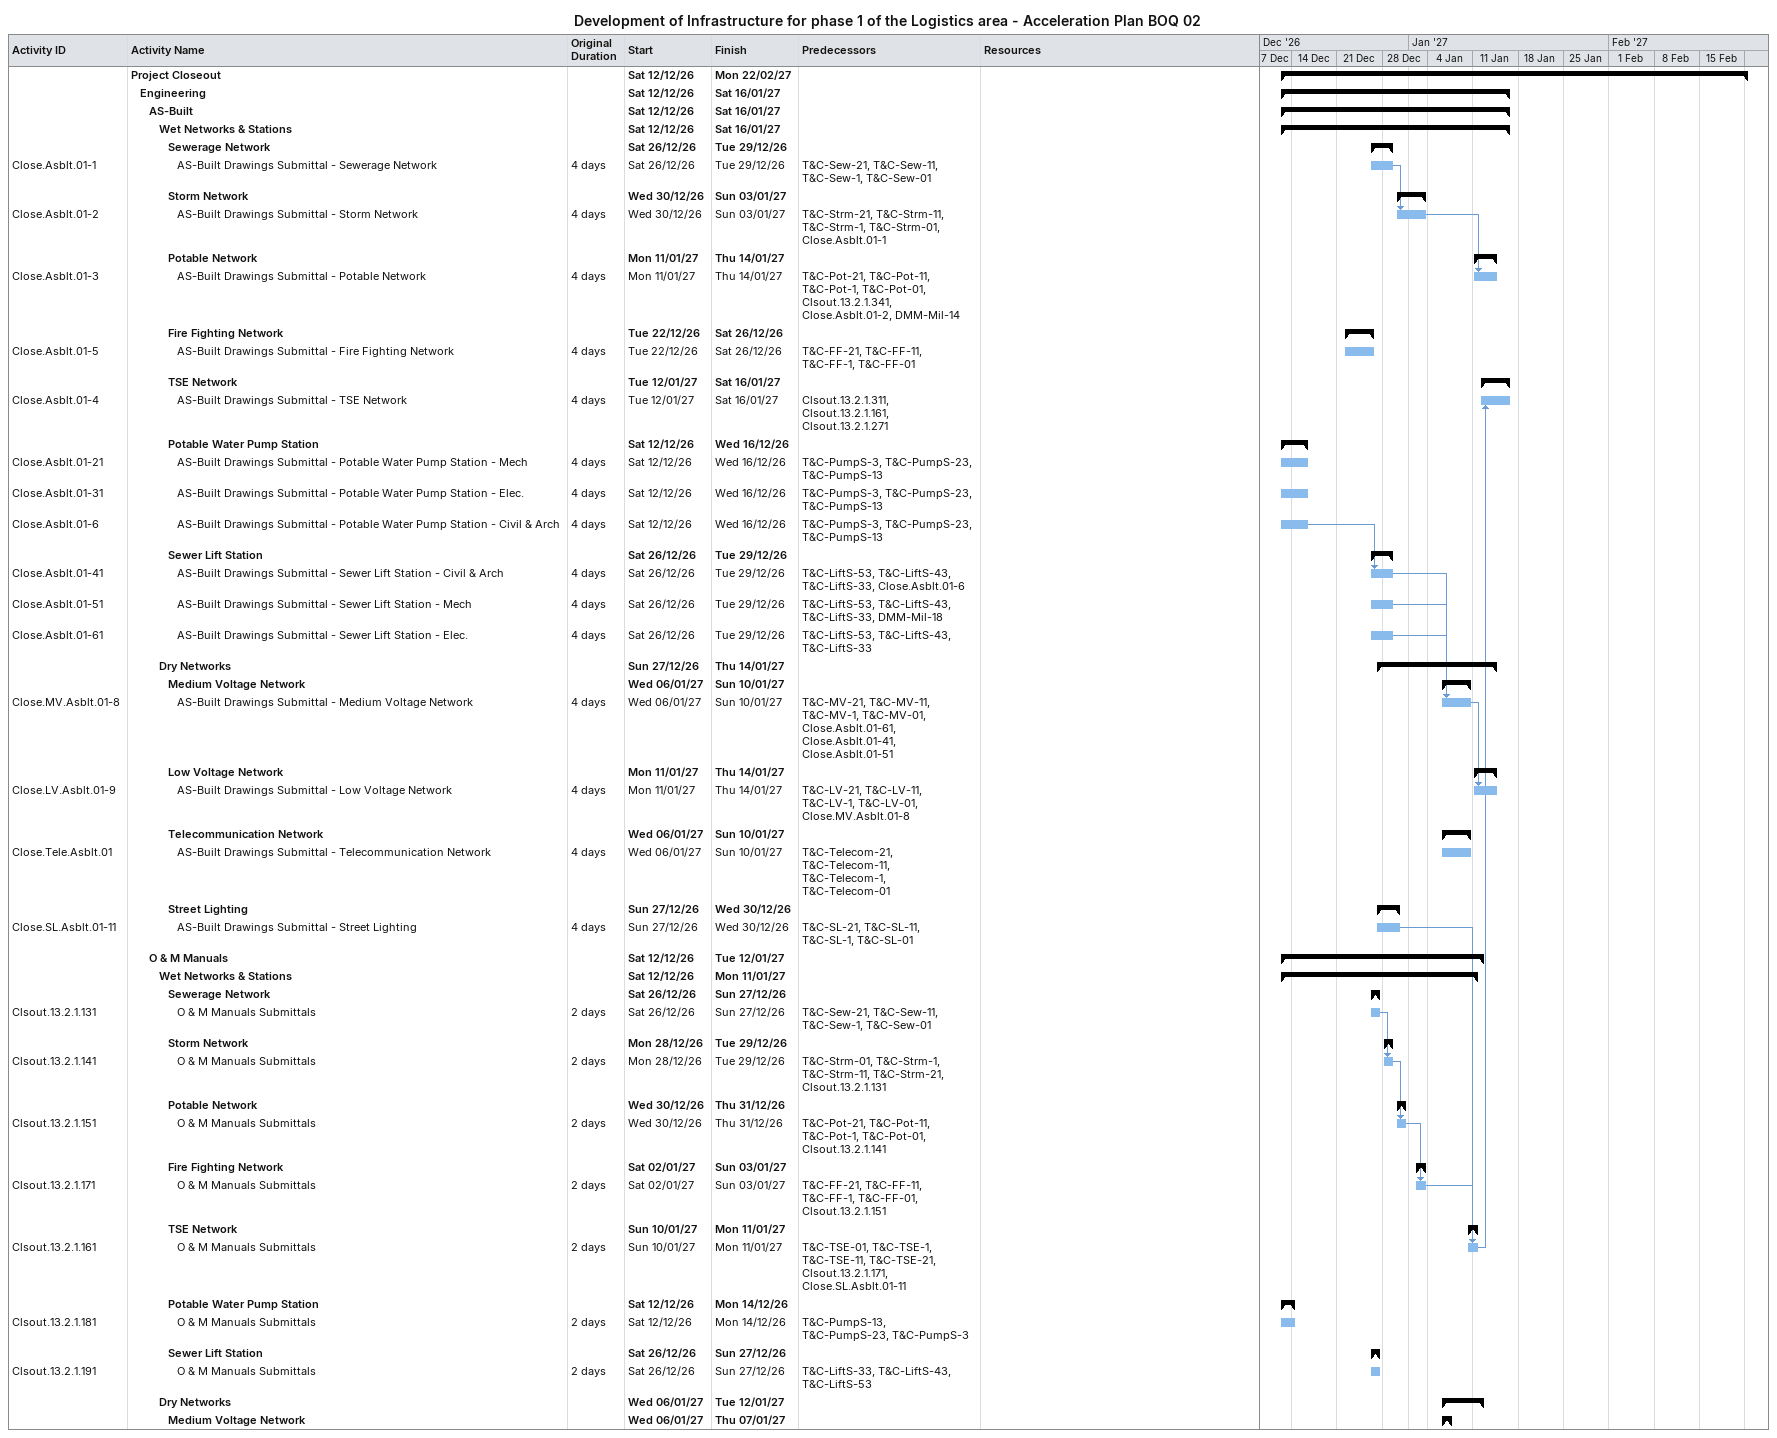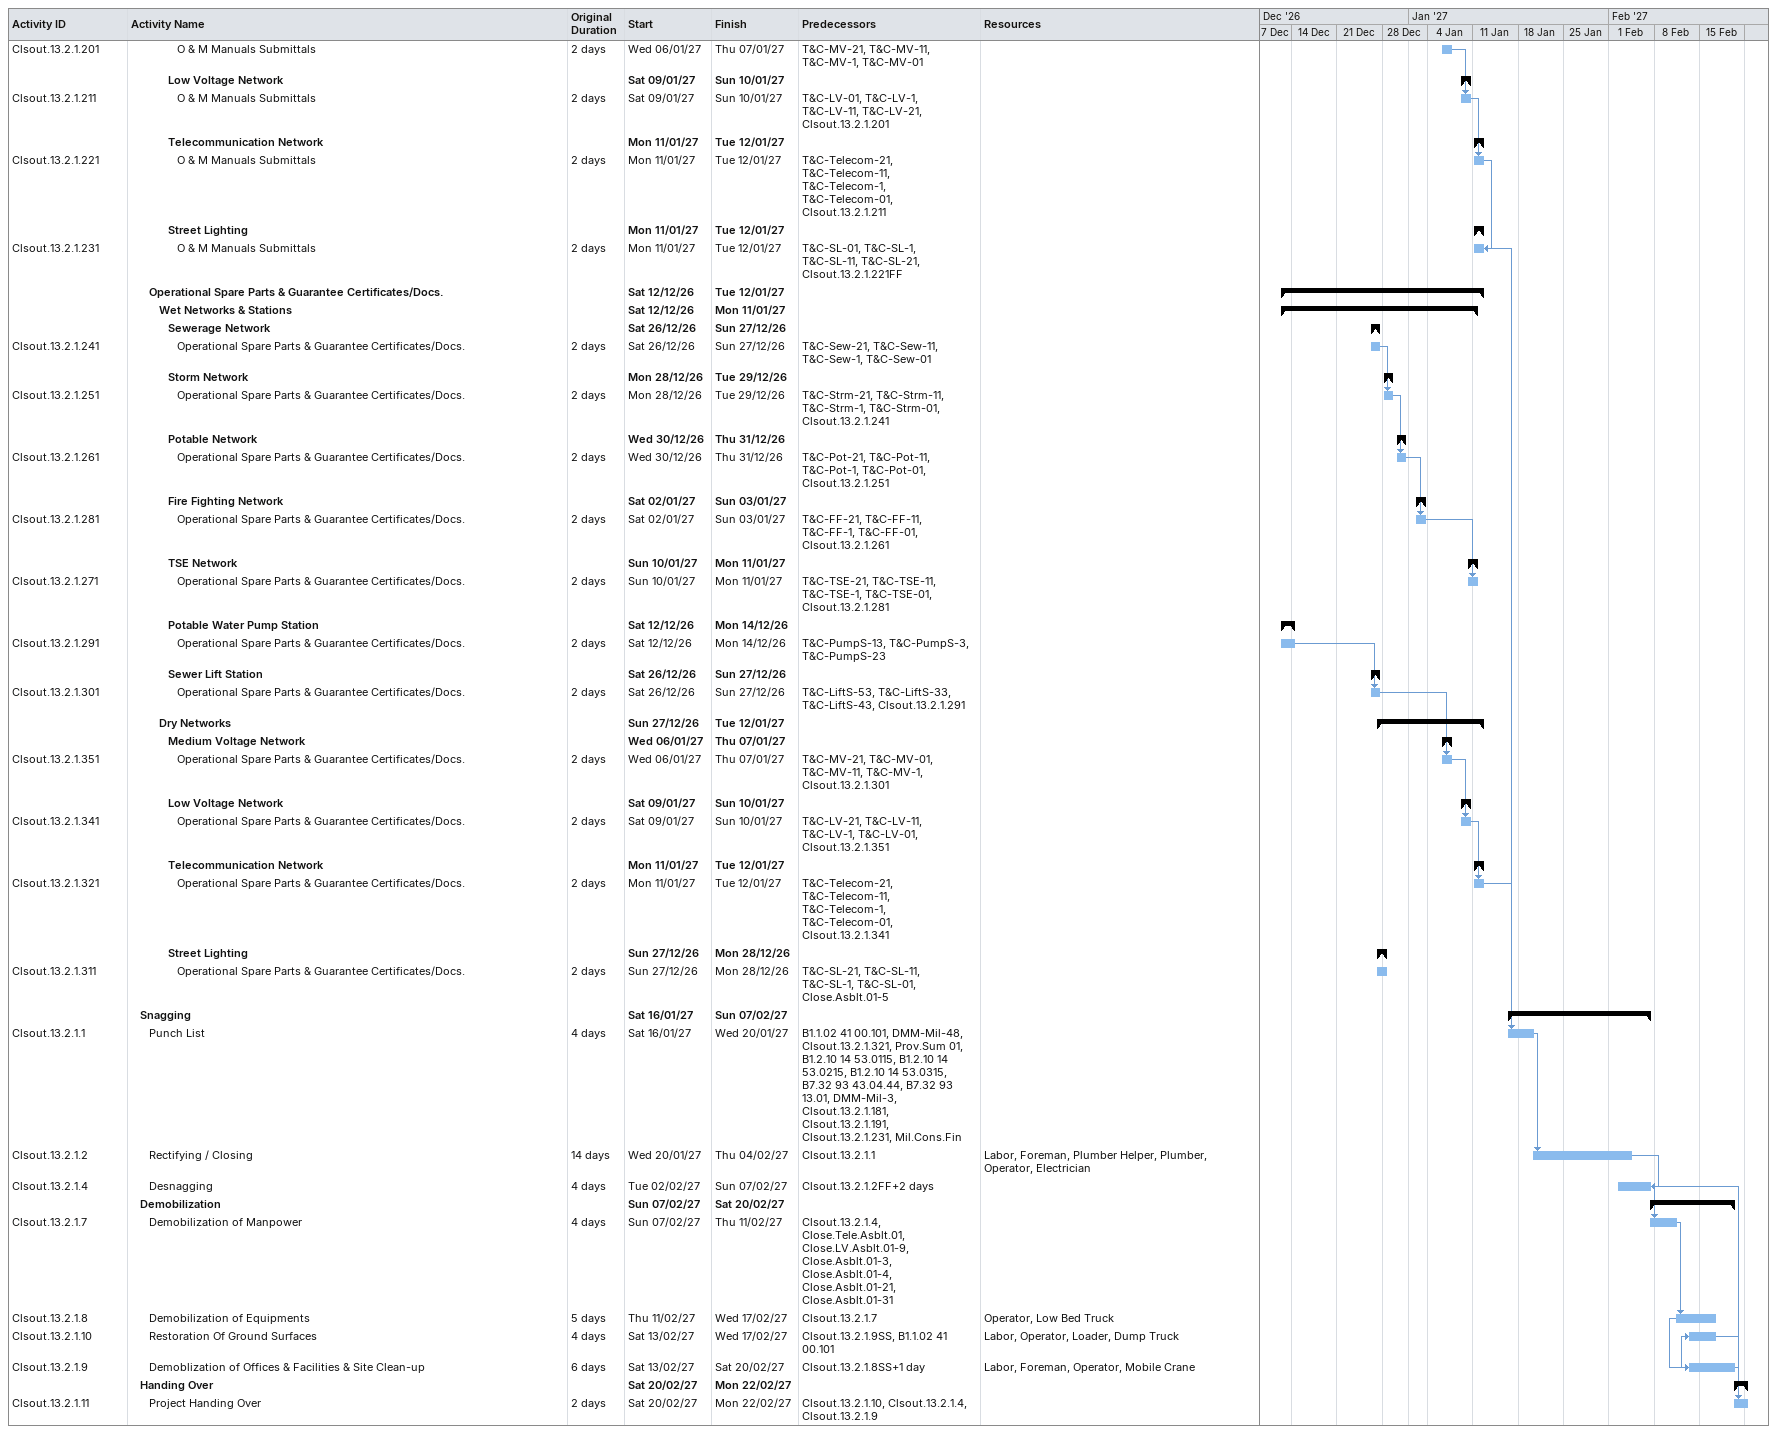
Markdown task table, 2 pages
Development of Infrastructure for phase 1 of the Logistics area - Acceleration Plan BOQ 02

| ID | Level | Task | Original duration | Start | Finish | Predecessors | Resources |
|---|---|---|---|---|---|---|---|
|  | 1 | **Project Closeout** |  | 2026-12-12 | 2027-02-22 |  |  |
|  | 2 | **Engineering** |  | 2026-12-12 | 2027-01-16 |  |  |
|  | 3 | **AS-Built** |  | 2026-12-12 | 2027-01-16 |  |  |
|  | 4 | **Wet Networks & Stations** |  | 2026-12-12 | 2027-01-16 |  |  |
|  | 5 | **Sewerage Network** |  | 2026-12-26 | 2026-12-29 |  |  |
| Close.Asblt.01-1 | 6 | AS-Built Drawings Submittal - Sewerage Network | 4d | 2026-12-26 | 2026-12-29 | T&C-Sew-21, T&C-Sew-11, T&C-Sew-1, T&C-Sew-01 |  |
|  | 5 | **Storm Network** |  | 2026-12-30 | 2027-01-03 |  |  |
| Close.Asblt.01-2 | 6 | AS-Built Drawings Submittal - Storm Network | 4d | 2026-12-30 | 2027-01-03 | T&C-Strm-21, T&C-Strm-11, T&C-Strm-1, T&C-Strm-01, Close.Asblt.01-1 |  |
|  | 5 | **Potable Network** |  | 2027-01-11 | 2027-01-14 |  |  |
| Close.Asblt.01-3 | 6 | AS-Built Drawings Submittal - Potable Network | 4d | 2027-01-11 | 2027-01-14 | T&C-Pot-21, T&C-Pot-11, T&C-Pot-1, T&C-Pot-01, Clsout.13.2.1.341, Close.Asblt.01-2, DMM-Mil-14 |  |
|  | 5 | **Fire Fighting Network** |  | 2026-12-22 | 2026-12-26 |  |  |
| Close.Asblt.01-5 | 6 | AS-Built Drawings Submittal - Fire Fighting Network | 4d | 2026-12-22 | 2026-12-26 | T&C-FF-21, T&C-FF-11, T&C-FF-1, T&C-FF-01 |  |
|  | 5 | **TSE Network** |  | 2027-01-12 | 2027-01-16 |  |  |
| Close.Asblt.01-4 | 6 | AS-Built Drawings Submittal - TSE Network | 4d | 2027-01-12 | 2027-01-16 | Clsout.13.2.1.311, Clsout.13.2.1.161, Clsout.13.2.1.271 |  |
|  | 5 | **Potable Water Pump Station** |  | 2026-12-12 | 2026-12-16 |  |  |
| Close.Asblt.01-21 | 6 | AS-Built Drawings Submittal - Potable Water Pump Station - Mech | 4d | 2026-12-12 | 2026-12-16 | T&C-PumpS-3, T&C-PumpS-23, T&C-PumpS-13 |  |
| Close.Asblt.01-31 | 6 | AS-Built Drawings Submittal - Potable Water Pump Station - Elec. | 4d | 2026-12-12 | 2026-12-16 | T&C-PumpS-3, T&C-PumpS-23, T&C-PumpS-13 |  |
| Close.Asblt.01-6 | 6 | AS-Built Drawings Submittal - Potable Water Pump Station - Civil & Arch | 4d | 2026-12-12 | 2026-12-16 | T&C-PumpS-3, T&C-PumpS-23, T&C-PumpS-13 |  |
|  | 5 | **Sewer Lift Station** |  | 2026-12-26 | 2026-12-29 |  |  |
| Close.Asblt.01-41 | 6 | AS-Built Drawings Submittal - Sewer Lift Station - Civil & Arch | 4d | 2026-12-26 | 2026-12-29 | T&C-LiftS-53, T&C-LiftS-43, T&C-LiftS-33, Close.Asblt.01-6 |  |
| Close.Asblt.01-51 | 6 | AS-Built Drawings Submittal - Sewer Lift Station - Mech | 4d | 2026-12-26 | 2026-12-29 | T&C-LiftS-53, T&C-LiftS-43, T&C-LiftS-33, DMM-Mil-18 |  |
| Close.Asblt.01-61 | 6 | AS-Built Drawings Submittal - Sewer Lift Station - Elec. | 4d | 2026-12-26 | 2026-12-29 | T&C-LiftS-53, T&C-LiftS-43, T&C-LiftS-33 |  |
|  | 4 | **Dry Networks** |  | 2026-12-27 | 2027-01-14 |  |  |
|  | 5 | **Medium Voltage Network** |  | 2027-01-06 | 2027-01-10 |  |  |
| Close.MV.Asblt.01-8 | 6 | AS-Built Drawings Submittal - Medium Voltage Network | 4d | 2027-01-06 | 2027-01-10 | T&C-MV-21, T&C-MV-11, T&C-MV-1, T&C-MV-01, Close.Asblt.01-61, Close.Asblt.01-41, Close.Asblt.01-51 |  |
|  | 5 | **Low Voltage Network** |  | 2027-01-11 | 2027-01-14 |  |  |
| Close.LV.Asblt.01-9 | 6 | AS-Built Drawings Submittal - Low Voltage Network | 4d | 2027-01-11 | 2027-01-14 | T&C-LV-21, T&C-LV-11, T&C-LV-1, T&C-LV-01, Close.MV.Asblt.01-8 |  |
|  | 5 | **Telecommunication Network** |  | 2027-01-06 | 2027-01-10 |  |  |
| Close.Tele.Asblt.01 | 6 | AS-Built Drawings Submittal - Telecommunication Network | 4d | 2027-01-06 | 2027-01-10 | T&C-Telecom-21, T&C-Telecom-11, T&C-Telecom-1, T&C-Telecom-01 |  |
|  | 5 | **Street Lighting** |  | 2026-12-27 | 2026-12-30 |  |  |
| Close.SL.Asblt.01-11 | 6 | AS-Built Drawings Submittal - Street Lighting | 4d | 2026-12-27 | 2026-12-30 | T&C-SL-21, T&C-SL-11, T&C-SL-1, T&C-SL-01 |  |
|  | 3 | **O & M Manuals** |  | 2026-12-12 | 2027-01-12 |  |  |
|  | 4 | **Wet Networks & Stations** |  | 2026-12-12 | 2027-01-11 |  |  |
|  | 5 | **Sewerage Network** |  | 2026-12-26 | 2026-12-27 |  |  |
| Clsout.13.2.1.131 | 6 | O & M Manuals Submittals | 2d | 2026-12-26 | 2026-12-27 | T&C-Sew-21, T&C-Sew-11, T&C-Sew-1, T&C-Sew-01 |  |
|  | 5 | **Storm Network** |  | 2026-12-28 | 2026-12-29 |  |  |
| Clsout.13.2.1.141 | 6 | O & M Manuals Submittals | 2d | 2026-12-28 | 2026-12-29 | T&C-Strm-01, T&C-Strm-1, T&C-Strm-11, T&C-Strm-21, Clsout.13.2.1.131 |  |
|  | 5 | **Potable Network** |  | 2026-12-30 | 2026-12-31 |  |  |
| Clsout.13.2.1.151 | 6 | O & M Manuals Submittals | 2d | 2026-12-30 | 2026-12-31 | T&C-Pot-21, T&C-Pot-11, T&C-Pot-1, T&C-Pot-01, Clsout.13.2.1.141 |  |
|  | 5 | **Fire Fighting Network** |  | 2027-01-02 | 2027-01-03 |  |  |
| Clsout.13.2.1.171 | 6 | O & M Manuals Submittals | 2d | 2027-01-02 | 2027-01-03 | T&C-FF-21, T&C-FF-11, T&C-FF-1, T&C-FF-01, Clsout.13.2.1.151 |  |
|  | 5 | **TSE Network** |  | 2027-01-10 | 2027-01-11 |  |  |
| Clsout.13.2.1.161 | 6 | O & M Manuals Submittals | 2d | 2027-01-10 | 2027-01-11 | T&C-TSE-01, T&C-TSE-1, T&C-TSE-11, T&C-TSE-21, Clsout.13.2.1.171, Close.SL.Asblt.01-11 |  |
|  | 5 | **Potable Water Pump Station** |  | 2026-12-12 | 2026-12-14 |  |  |
| Clsout.13.2.1.181 | 6 | O & M Manuals Submittals | 2d | 2026-12-12 | 2026-12-14 | T&C-PumpS-13, T&C-PumpS-23, T&C-PumpS-3 |  |
|  | 5 | **Sewer Lift Station** |  | 2026-12-26 | 2026-12-27 |  |  |
| Clsout.13.2.1.191 | 6 | O & M Manuals Submittals | 2d | 2026-12-26 | 2026-12-27 | T&C-LiftS-33, T&C-LiftS-43, T&C-LiftS-53 |  |
|  | 4 | **Dry Networks** |  | 2027-01-06 | 2027-01-12 |  |  |
|  | 5 | **Medium Voltage Network** |  | 2027-01-06 | 2027-01-07 |  |  |
| Clsout.13.2.1.201 | 6 | O & M Manuals Submittals | 2d | 2027-01-06 | 2027-01-07 | T&C-MV-21, T&C-MV-11, T&C-MV-1, T&C-MV-01 |  |
|  | 5 | **Low Voltage Network** |  | 2027-01-09 | 2027-01-10 |  |  |
| Clsout.13.2.1.211 | 6 | O & M Manuals Submittals | 2d | 2027-01-09 | 2027-01-10 | T&C-LV-01, T&C-LV-1, T&C-LV-11, T&C-LV-21, Clsout.13.2.1.201 |  |
|  | 5 | **Telecommunication Network** |  | 2027-01-11 | 2027-01-12 |  |  |
| Clsout.13.2.1.221 | 6 | O & M Manuals Submittals | 2d | 2027-01-11 | 2027-01-12 | T&C-Telecom-21, T&C-Telecom-11, T&C-Telecom-1, T&C-Telecom-01, Clsout.13.2.1.211 |  |
|  | 5 | **Street Lighting** |  | 2027-01-11 | 2027-01-12 |  |  |
| Clsout.13.2.1.231 | 6 | O & M Manuals Submittals | 2d | 2027-01-11 | 2027-01-12 | T&C-SL-01, T&C-SL-1, T&C-SL-11, T&C-SL-21, Clsout.13.2.1.221FF |  |
|  | 3 | **Operational Spare Parts & Guarantee Certificates/Docs.** |  | 2026-12-12 | 2027-01-12 |  |  |
|  | 4 | **Wet Networks & Stations** |  | 2026-12-12 | 2027-01-11 |  |  |
|  | 5 | **Sewerage Network** |  | 2026-12-26 | 2026-12-27 |  |  |
| Clsout.13.2.1.241 | 6 | Operational Spare Parts & Guarantee Certificates/Docs. | 2d | 2026-12-26 | 2026-12-27 | T&C-Sew-21, T&C-Sew-11, T&C-Sew-1, T&C-Sew-01 |  |
|  | 5 | **Storm Network** |  | 2026-12-28 | 2026-12-29 |  |  |
| Clsout.13.2.1.251 | 6 | Operational Spare Parts & Guarantee Certificates/Docs. | 2d | 2026-12-28 | 2026-12-29 | T&C-Strm-21, T&C-Strm-11, T&C-Strm-1, T&C-Strm-01, Clsout.13.2.1.241 |  |
|  | 5 | **Potable Network** |  | 2026-12-30 | 2026-12-31 |  |  |
| Clsout.13.2.1.261 | 6 | Operational Spare Parts & Guarantee Certificates/Docs. | 2d | 2026-12-30 | 2026-12-31 | T&C-Pot-21, T&C-Pot-11, T&C-Pot-1, T&C-Pot-01, Clsout.13.2.1.251 |  |
|  | 5 | **Fire Fighting Network** |  | 2027-01-02 | 2027-01-03 |  |  |
| Clsout.13.2.1.281 | 6 | Operational Spare Parts & Guarantee Certificates/Docs. | 2d | 2027-01-02 | 2027-01-03 | T&C-FF-21, T&C-FF-11, T&C-FF-1, T&C-FF-01, Clsout.13.2.1.261 |  |
|  | 5 | **TSE Network** |  | 2027-01-10 | 2027-01-11 |  |  |
| Clsout.13.2.1.271 | 6 | Operational Spare Parts & Guarantee Certificates/Docs. | 2d | 2027-01-10 | 2027-01-11 | T&C-TSE-21, T&C-TSE-11, T&C-TSE-1, T&C-TSE-01, Clsout.13.2.1.281 |  |
|  | 5 | **Potable Water Pump Station** |  | 2026-12-12 | 2026-12-14 |  |  |
| Clsout.13.2.1.291 | 6 | Operational Spare Parts & Guarantee Certificates/Docs. | 2d | 2026-12-12 | 2026-12-14 | T&C-PumpS-13, T&C-PumpS-3, T&C-PumpS-23 |  |
|  | 5 | **Sewer Lift Station** |  | 2026-12-26 | 2026-12-27 |  |  |
| Clsout.13.2.1.301 | 6 | Operational Spare Parts & Guarantee Certificates/Docs. | 2d | 2026-12-26 | 2026-12-27 | T&C-LiftS-53, T&C-LiftS-33, T&C-LiftS-43, Clsout.13.2.1.291 |  |
|  | 4 | **Dry Networks** |  | 2026-12-27 | 2027-01-12 |  |  |
|  | 5 | **Medium Voltage Network** |  | 2027-01-06 | 2027-01-07 |  |  |
| Clsout.13.2.1.351 | 6 | Operational Spare Parts & Guarantee Certificates/Docs. | 2d | 2027-01-06 | 2027-01-07 | T&C-MV-21, T&C-MV-01, T&C-MV-11, T&C-MV-1, Clsout.13.2.1.301 |  |
|  | 5 | **Low Voltage Network** |  | 2027-01-09 | 2027-01-10 |  |  |
| Clsout.13.2.1.341 | 6 | Operational Spare Parts & Guarantee Certificates/Docs. | 2d | 2027-01-09 | 2027-01-10 | T&C-LV-21, T&C-LV-11, T&C-LV-1, T&C-LV-01, Clsout.13.2.1.351 |  |
|  | 5 | **Telecommunication Network** |  | 2027-01-11 | 2027-01-12 |  |  |
| Clsout.13.2.1.321 | 6 | Operational Spare Parts & Guarantee Certificates/Docs. | 2d | 2027-01-11 | 2027-01-12 | T&C-Telecom-21, T&C-Telecom-11, T&C-Telecom-1, T&C-Telecom-01, Clsout.13.2.1.341 |  |
|  | 5 | **Street Lighting** |  | 2026-12-27 | 2026-12-28 |  |  |
| Clsout.13.2.1.311 | 6 | Operational Spare Parts & Guarantee Certificates/Docs. | 2d | 2026-12-27 | 2026-12-28 | T&C-SL-21, T&C-SL-11, T&C-SL-1, T&C-SL-01, Close.Asblt.01-5 |  |
|  | 2 | **Snagging** |  | 2027-01-16 | 2027-02-07 |  |  |
| Clsout.13.2.1.1 | 3 | Punch List | 4d | 2027-01-16 | 2027-01-20 | B1.1.02 41 00.101, DMM-Mil-48, Clsout.13.2.1.321, Prov.Sum 01, B1.2.10 14 53.0115, B1.2.10 14 53.0215, B1.2.10 14 53.0315, B7.32 93 43.04.44, B7.32 93 13.01, DMM-Mil-3, Clsout.13.2.1.181, Clsout.13.2.1.191, Clsout.13.2.1.231, Mil.Cons.Fin |  |
| Clsout.13.2.1.2 | 3 | Rectifying / Closing | 14d | 2027-01-20 | 2027-02-04 | Clsout.13.2.1.1 | Labor, Foreman, Plumber Helper, Plumber, Operator, Electrician |
| Clsout.13.2.1.4 | 3 | Desnagging | 4d | 2027-02-02 | 2027-02-07 | Clsout.13.2.1.2FF+2d |  |
|  | 2 | **Demobilization** |  | 2027-02-07 | 2027-02-20 |  |  |
| Clsout.13.2.1.7 | 3 | Demobilization of Manpower | 4d | 2027-02-07 | 2027-02-11 | Clsout.13.2.1.4, Close.Tele.Asblt.01, Close.LV.Asblt.01-9, Close.Asblt.01-3, Close.Asblt.01-4, Close.Asblt.01-21, Close.Asblt.01-31 |  |
| Clsout.13.2.1.8 | 3 | Demobilization of Equipments | 5d | 2027-02-11 | 2027-02-17 | Clsout.13.2.1.7 | Operator, Low Bed Truck |
| Clsout.13.2.1.10 | 3 | Restoration Of Ground Surfaces | 4d | 2027-02-13 | 2027-02-17 | Clsout.13.2.1.9SS, B1.1.02 41 00.101 | Labor, Operator, Loader, Dump Truck |
| Clsout.13.2.1.9 | 3 | Demoblization of Offices & Facilities & Site Clean-up | 6d | 2027-02-13 | 2027-02-20 | Clsout.13.2.1.8SS+1d | Labor, Foreman, Operator, Mobile Crane |
|  | 2 | **Handing Over** |  | 2027-02-20 | 2027-02-22 |  |  |
| Clsout.13.2.1.11 | 3 | Project Handing Over | 2d | 2027-02-20 | 2027-02-22 | Clsout.13.2.1.10, Clsout.13.2.1.4, Clsout.13.2.1.9 |  |
